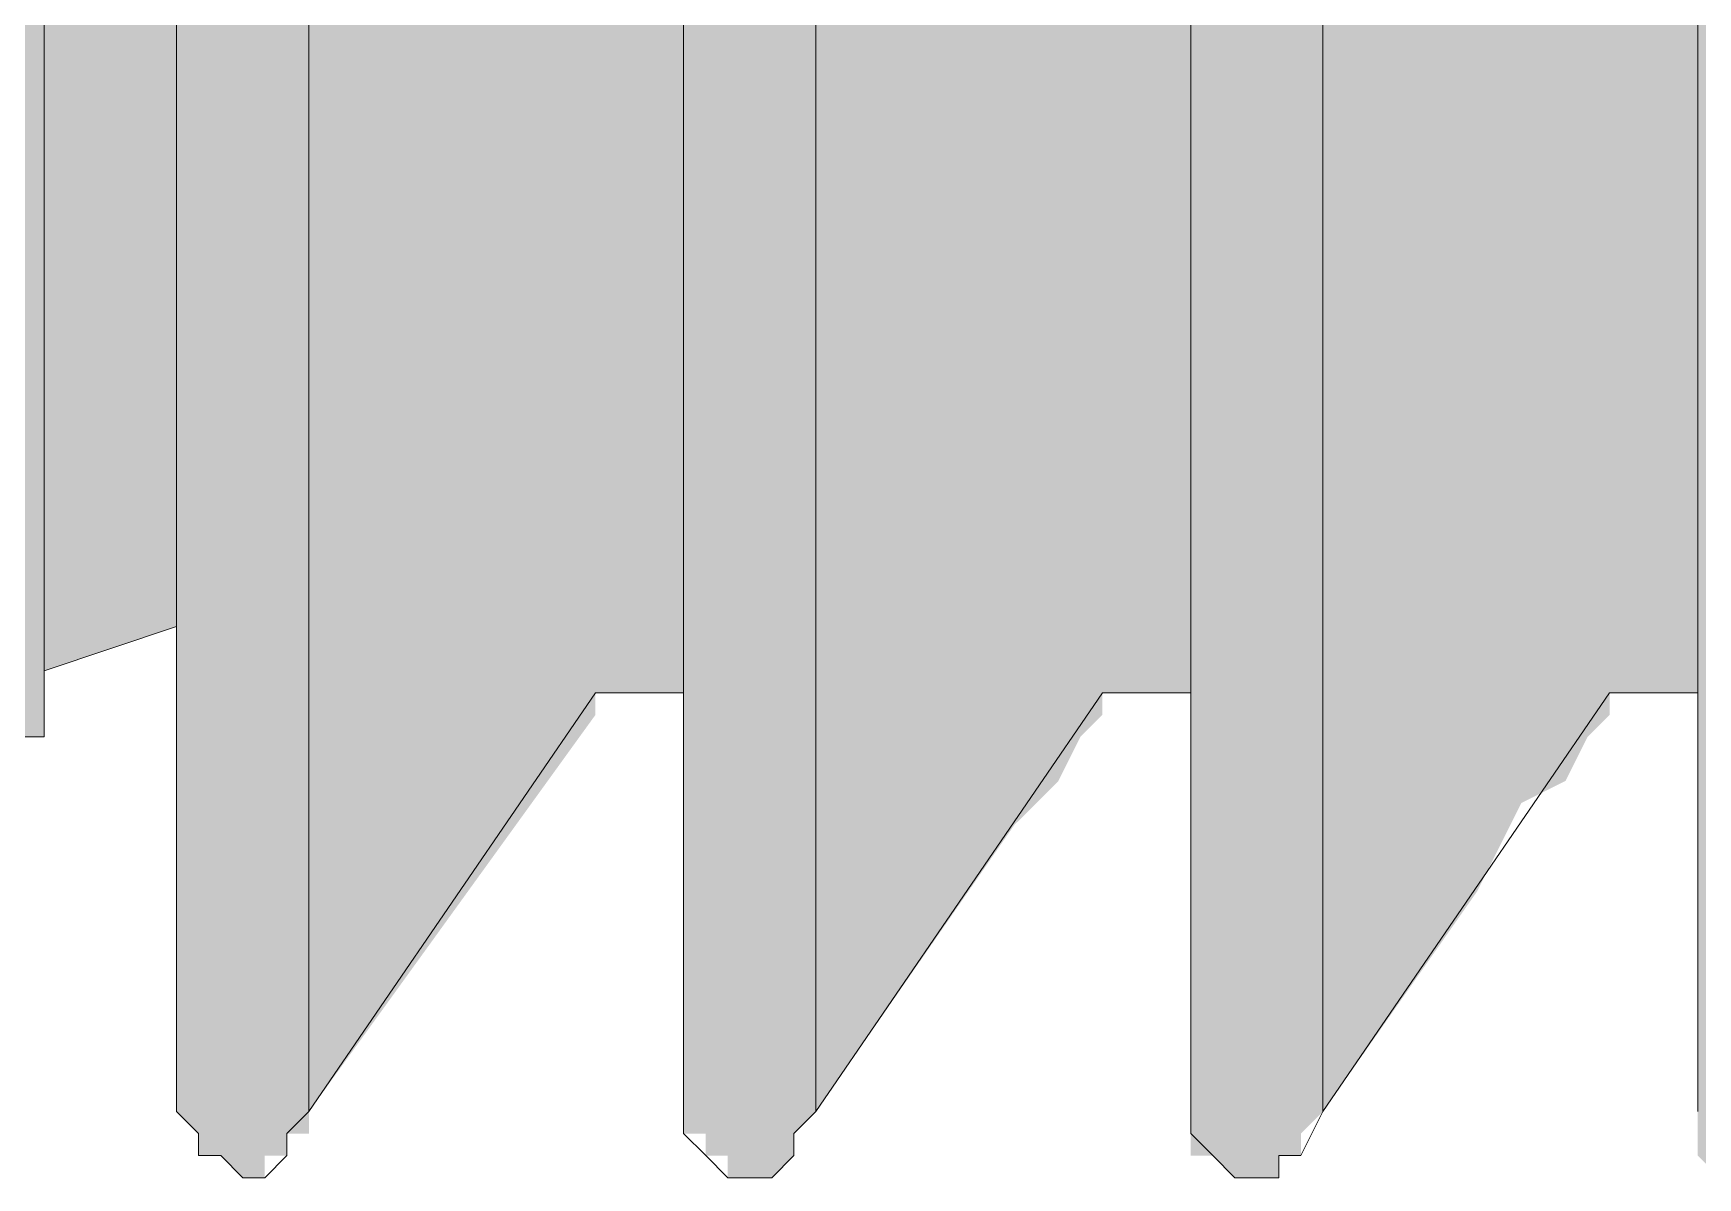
# Model space of a CAD drawing. Header units: millimetres. Extents: x 3949 to 6216, y -1987 to -943.
# Drawn here: x 4949.958 to 4953.644, y -1462.532 to -1459.997 of the extents above; entities that cross this region are included whole.
import ezdxf

# ---------------------------------------------------------------- set-up
doc = ezdxf.new("R2010")
doc.units = ezdxf.units.MM
doc.layers.add('PADRÃO DE ENTRADA', color=7, linetype='Continuous', lineweight=0)

msp = doc.modelspace()

# ---------------------------------------------------------------- linework, layer by layer
at = {"layer": 'PADRÃO DE ENTRADA', "lineweight": 5}
for points in [[(4950.5683, -1458.187), (4950.5195, -1458.1382), (4950.5195, -1458.0894), (4950.4706, -1458.0406), (4950.4218, -1458.0406), (4950.373, -1458.0406), (4950.3242, -1458.0894), (4950.3242, -1458.1382), (4950.2754, -1458.187), (4950.2754, -1460.0422), (4950.2754, -1461.3115), (4949.9824, -1461.4092), (4949.9824, -1459.1634), (4950.2754, -1459.2123)], [(4951.3982, -1460.0422), (4951.3982, -1461.458), (4951.203, -1461.458), (4950.5683, -1462.3856), (4950.5683, -1460.0422), (4950.5683, -1458.187), (4951.203, -1459.1146), (4951.3982, -1459.1146), (4951.3982, -1460.0422), (4951.3982, -1458.187), (4951.3982, -1458.1382), (4951.4471, -1458.0894), (4951.4959, -1458.0406), (4951.5447, -1458.0406), (4951.5935, -1458.0406), (4951.6423, -1458.0406), (4951.6423, -1458.0894), (4951.6912, -1458.187)], [(4952.5211, -1460.0422), (4952.5211, -1461.458), (4952.3258, -1461.458), (4951.6912, -1462.3856), (4951.6912, -1460.0422), (4951.6912, -1458.187), (4952.3258, -1459.1146), (4952.5211, -1459.1146), (4952.5211, -1460.0422), (4952.5211, -1458.187), (4952.5211, -1458.0894), (4952.5699, -1458.0894), (4952.6187, -1458.0406), (4952.6676, -1458.0406), (4952.7164, -1458.0406), (4952.7652, -1458.0894), (4952.814, -1458.187)], [(4953.644, -1458.1382), (4953.644, -1460.0422), (4953.644, -1459.0658), (4953.4487, -1459.0658), (4952.814, -1458.187), (4952.814, -1460.0422), (4952.814, -1462.3856)], [(4949.9336, -1458.9682), (4949.9824, -1459.017), (4949.9824, -1459.0658), (4949.9824, -1459.1146), (4949.9824, -1461.458), (4949.9824, -1461.5068), (4949.9824, -1461.5556), (4949.9336, -1461.5556)], [(4953.644, -1462.3856), (4953.644, -1460.0422)], [(4950.5683, -1462.3856), (4950.5195, -1462.4344), (4950.5195, -1462.4832), (4950.4706, -1462.5321), (4950.4218, -1462.5321), (4950.373, -1462.4832), (4950.3242, -1462.4832), (4950.3242, -1462.4344), (4950.2754, -1462.3856), (4950.2754, -1460.5304)], [(4951.6912, -1462.3856), (4951.6423, -1462.4344), (4951.6423, -1462.4832), (4951.5935, -1462.5321), (4951.5447, -1462.5321), (4951.4959, -1462.5321), (4951.4471, -1462.4832), (4951.3982, -1462.4344), (4951.3982, -1462.3856), (4951.3982, -1460.5304)], [(4953.644, -1460.5304), (4953.644, -1461.458), (4953.4487, -1461.458), (4952.814, -1462.3856), (4952.7652, -1462.4832), (4952.7164, -1462.4832), (4952.7164, -1462.5321), (4952.6676, -1462.5321), (4952.6187, -1462.5321), (4952.5699, -1462.4832), (4952.5211, -1462.4344), (4952.5211, -1462.3856), (4952.5211, -1460.5304)]]:
    msp.add_lwpolyline(points, dxfattribs=at)
at = {"layer": 'PADRÃO DE ENTRADA', "color": 7, "lineweight": 5}
msp.add_lwpolyline([(4953.644, -1462.3856), (4953.644, -1458.1382, -0.849254), (4953.8881, -1458.1382), (4953.8881, -1462.3856)], format="xyb", dxfattribs=at)
at = {"layer": 'PADRÃO DE ENTRADA', "color": 251, "true_color": 0x626366, "transparency": 33554559}
for points in [[(4953.8881, -1458.1382), (4953.644, -1458.1382), (4953.8881, -1462.3856)], [(4953.644, -1458.1382), (4953.8881, -1462.3856), (4953.644, -1462.3856)], [(4949.9824, -1459.1146), (4949.5431, -1459.1146), (4949.9824, -1461.458)], [(4949.5431, -1459.1146), (4949.9824, -1461.458), (4949.5431, -1461.458)], [(4950.2754, -1459.5052), (4949.9824, -1459.5052), (4950.2754, -1460.0422)], [(4949.9824, -1459.5052), (4950.2754, -1460.0422), (4949.9824, -1460.0422)], [(4950.5683, -1459.5052), (4950.2754, -1459.5052), (4950.5683, -1460.0422)], [(4950.2754, -1459.5052), (4950.5683, -1460.0422), (4950.2754, -1460.0422)], [(4951.3982, -1459.5052), (4950.5683, -1459.5052), (4951.3982, -1460.0422)], [(4950.5683, -1459.5052), (4951.3982, -1460.0422), (4950.5683, -1460.0422)], [(4951.6912, -1459.5052), (4951.3982, -1459.5052), (4951.6912, -1460.0422)], [(4951.3982, -1459.5052), (4951.6912, -1460.0422), (4951.3982, -1460.0422)], [(4952.5211, -1459.5052), (4951.6912, -1459.5052), (4952.5211, -1460.0422)], [(4951.6912, -1459.5052), (4952.5211, -1460.0422), (4951.6912, -1460.0422)], [(4952.814, -1459.5052), (4952.5211, -1459.5052), (4952.814, -1460.0422)], [(4952.5211, -1459.5052), (4952.814, -1460.0422), (4952.5211, -1460.0422)], [(4953.644, -1459.5052), (4952.814, -1459.5052), (4953.644, -1460.0422)], [(4952.814, -1459.5052), (4953.644, -1460.0422), (4952.814, -1460.0422)], [(4949.9824, -1460.0422), (4950.2754, -1460.0422), (4950.2754, -1460.0422)], [(4950.2754, -1460.0422), (4950.2754, -1460.0422), (4949.9824, -1460.0422)], [(4949.9824, -1460.0422), (4950.2754, -1460.0422), (4950.2754, -1460.0422)], [(4950.2754, -1460.0422), (4950.2754, -1460.0422), (4949.9824, -1460.0422)], [(4949.9824, -1460.0422), (4950.2754, -1460.0422), (4950.2754, -1460.0422)], [(4950.2754, -1460.0422), (4950.2754, -1460.0422), (4949.9824, -1460.0422)], [(4949.9824, -1460.0422), (4950.2754, -1460.0422), (4950.2754, -1460.0422)], [(4950.2754, -1460.0422), (4950.2754, -1460.0422), (4949.9824, -1460.0422)], [(4949.9824, -1460.0422), (4950.2754, -1460.0422), (4950.2754, -1460.0422)], [(4950.2754, -1460.0422), (4950.2754, -1460.0422), (4949.9824, -1460.0422)], [(4949.9824, -1460.0422), (4950.2754, -1460.0422), (4950.2754, -1460.0422)], [(4950.2754, -1460.0422), (4950.2754, -1460.0422), (4949.9824, -1460.0422)], [(4949.9824, -1460.0422), (4950.2754, -1460.0422), (4950.2754, -1460.0422)], [(4950.2754, -1460.0422), (4950.2754, -1460.0422), (4949.9824, -1460.0422)], [(4949.9824, -1460.0422), (4950.2754, -1460.0422), (4950.2754, -1460.0422)], [(4950.2754, -1460.0422), (4950.2754, -1460.0422), (4949.9824, -1460.0422)], [(4950.2754, -1460.0422), (4949.9824, -1460.0422), (4950.2754, -1461.3115)], [(4949.9824, -1460.0422), (4950.2754, -1461.3115), (4949.9824, -1461.3115)], [(4950.2754, -1460.0422), (4950.5683, -1460.0422), (4950.5683, -1460.0422)], [(4950.5683, -1460.0422), (4950.5683, -1460.0422), (4950.2754, -1460.0422)], [(4950.2754, -1460.0422), (4950.5683, -1460.0422), (4950.5683, -1460.0422)], [(4950.5683, -1460.0422), (4950.5683, -1460.0422), (4950.2754, -1460.0422)], [(4950.2754, -1460.0422), (4950.5683, -1460.0422), (4950.5683, -1460.0422)], [(4950.5683, -1460.0422), (4950.5683, -1460.0422), (4950.2754, -1460.0422)], [(4950.2754, -1460.0422), (4950.5683, -1460.0422), (4950.5683, -1460.0422)], [(4950.5683, -1460.0422), (4950.5683, -1460.0422), (4950.2754, -1460.0422)], [(4950.2754, -1460.0422), (4950.5683, -1460.0422), (4950.5683, -1460.0422)], [(4950.5683, -1460.0422), (4950.5683, -1460.0422), (4950.2754, -1460.0422)], [(4950.2754, -1460.0422), (4950.5683, -1460.0422), (4950.5683, -1460.0422)], [(4950.5683, -1460.0422), (4950.5683, -1460.0422), (4950.2754, -1460.0422)], [(4950.2754, -1460.0422), (4950.5683, -1460.0422), (4950.5683, -1460.0422)], [(4950.5683, -1460.0422), (4950.5683, -1460.0422), (4950.2754, -1460.0422)], [(4950.2754, -1460.0422), (4950.5683, -1460.0422), (4950.5683, -1460.0422)], [(4950.5683, -1460.0422), (4950.5683, -1460.0422), (4950.2754, -1460.0422)], [(4950.5683, -1460.0422), (4950.2754, -1460.0422), (4950.5683, -1461.3115)], [(4950.2754, -1460.0422), (4950.5683, -1461.3115), (4950.2754, -1461.3115)], [(4950.5683, -1460.0422), (4951.3982, -1460.0422), (4951.3982, -1460.0422)], [(4951.3982, -1460.0422), (4951.3982, -1460.0422), (4950.5683, -1460.0422)], [(4950.5683, -1460.0422), (4951.3982, -1460.0422), (4951.3982, -1460.0422)], [(4951.3982, -1460.0422), (4951.3982, -1460.0422), (4950.5683, -1460.0422)], [(4950.5683, -1460.0422), (4951.3982, -1460.0422), (4951.3982, -1460.0422)], [(4951.3982, -1460.0422), (4951.3982, -1460.0422), (4950.5683, -1460.0422)], [(4950.5683, -1460.0422), (4951.3982, -1460.0422), (4951.3982, -1460.0422)], [(4951.3982, -1460.0422), (4951.3982, -1460.0422), (4950.5683, -1460.0422)], [(4950.5683, -1460.0422), (4951.3982, -1460.0422), (4951.3982, -1460.0422)], [(4951.3982, -1460.0422), (4951.3982, -1460.0422), (4950.5683, -1460.0422)], [(4950.5683, -1460.0422), (4951.3982, -1460.0422), (4951.3982, -1460.0422)], [(4951.3982, -1460.0422), (4951.3982, -1460.0422), (4950.5683, -1460.0422)], [(4950.5683, -1460.0422), (4951.3982, -1460.0422), (4951.3982, -1460.0422)], [(4951.3982, -1460.0422), (4951.3982, -1460.0422), (4950.5683, -1460.0422)], [(4950.5683, -1460.0422), (4951.3982, -1460.0422), (4951.3982, -1460.0422)], [(4951.3982, -1460.0422), (4951.3982, -1460.0422), (4950.5683, -1460.0422)], [(4951.3982, -1460.0422), (4950.5683, -1460.0422), (4951.3982, -1460.7745)], [(4950.5683, -1460.0422), (4951.3982, -1460.7745), (4950.5683, -1460.7745)], [(4951.3982, -1460.0422), (4951.6912, -1460.0422), (4951.6912, -1460.0422)], [(4951.6912, -1460.0422), (4951.6912, -1460.0422), (4951.3982, -1460.0422)], [(4951.3982, -1460.0422), (4951.6912, -1460.0422), (4951.6912, -1460.0422)], [(4951.6912, -1460.0422), (4951.6912, -1460.0422), (4951.3982, -1460.0422)], [(4951.3982, -1460.0422), (4951.6912, -1460.0422), (4951.6912, -1460.0422)], [(4951.6912, -1460.0422), (4951.6912, -1460.0422), (4951.3982, -1460.0422)], [(4951.3982, -1460.0422), (4951.6912, -1460.0422), (4951.6912, -1460.0422)], [(4951.6912, -1460.0422), (4951.6912, -1460.0422), (4951.3982, -1460.0422)], [(4951.3982, -1460.0422), (4951.6912, -1460.0422), (4951.6912, -1460.0422)], [(4951.6912, -1460.0422), (4951.6912, -1460.0422), (4951.3982, -1460.0422)], [(4951.3982, -1460.0422), (4951.6912, -1460.0422), (4951.6912, -1460.0422)], [(4951.6912, -1460.0422), (4951.6912, -1460.0422), (4951.3982, -1460.0422)], [(4951.3982, -1460.0422), (4951.6912, -1460.0422), (4951.6912, -1460.0422)], [(4951.6912, -1460.0422), (4951.6912, -1460.0422), (4951.3982, -1460.0422)], [(4951.6912, -1460.0422), (4951.3982, -1460.0422), (4951.6912, -1460.7745)], [(4951.3982, -1460.0422), (4951.6912, -1460.7745), (4951.3982, -1460.7745)], [(4951.6912, -1460.0422), (4952.5211, -1460.0422), (4952.5211, -1460.0422)], [(4952.5211, -1460.0422), (4952.5211, -1460.0422), (4951.6912, -1460.0422)], [(4951.6912, -1460.0422), (4952.5211, -1460.0422), (4952.5211, -1460.0422)], [(4952.5211, -1460.0422), (4952.5211, -1460.0422), (4951.6912, -1460.0422)], [(4951.6912, -1460.0422), (4952.5211, -1460.0422), (4952.5211, -1460.0422)], [(4952.5211, -1460.0422), (4952.5211, -1460.0422), (4951.6912, -1460.0422)], [(4951.6912, -1460.0422), (4952.5211, -1460.0422), (4952.5211, -1460.0422)], [(4952.5211, -1460.0422), (4952.5211, -1460.0422), (4951.6912, -1460.0422)], [(4951.6912, -1460.0422), (4952.5211, -1460.0422), (4952.5211, -1460.0422)], [(4952.5211, -1460.0422), (4952.5211, -1460.0422), (4951.6912, -1460.0422)], [(4951.6912, -1460.0422), (4952.5211, -1460.0422), (4952.5211, -1460.0422)], [(4952.5211, -1460.0422), (4952.5211, -1460.0422), (4951.6912, -1460.0422)], [(4951.6912, -1460.0422), (4952.5211, -1460.0422), (4952.5211, -1460.0422)], [(4952.5211, -1460.0422), (4952.5211, -1460.0422), (4951.6912, -1460.0422)], [(4952.5211, -1460.0422), (4951.6912, -1460.0422), (4952.5211, -1460.7745)], [(4951.6912, -1460.0422), (4952.5211, -1460.7745), (4951.6912, -1460.7745)], [(4952.5211, -1460.0422), (4952.814, -1460.0422), (4952.814, -1460.0422)], [(4952.814, -1460.0422), (4952.814, -1460.0422), (4952.5211, -1460.0422)], [(4952.5211, -1460.0422), (4952.814, -1460.0422), (4952.814, -1460.0422)], [(4952.814, -1460.0422), (4952.814, -1460.0422), (4952.5211, -1460.0422)], [(4952.5211, -1460.0422), (4952.814, -1460.0422), (4952.814, -1460.0422)], [(4952.814, -1460.0422), (4952.814, -1460.0422), (4952.5211, -1460.0422)], [(4952.5211, -1460.0422), (4952.814, -1460.0422), (4952.814, -1460.0422)], [(4952.814, -1460.0422), (4952.814, -1460.0422), (4952.5211, -1460.0422)], [(4952.5211, -1460.0422), (4952.814, -1460.0422), (4952.814, -1460.0422)], [(4952.814, -1460.0422), (4952.814, -1460.0422), (4952.5211, -1460.0422)], [(4952.5211, -1460.0422), (4952.814, -1460.0422), (4952.814, -1460.0422)], [(4952.814, -1460.0422), (4952.814, -1460.0422), (4952.5211, -1460.0422)], [(4952.5211, -1460.0422), (4952.814, -1460.0422), (4952.814, -1460.0422)], [(4952.814, -1460.0422), (4952.814, -1460.0422), (4952.5211, -1460.0422)], [(4952.814, -1460.0422), (4952.5211, -1460.0422), (4952.814, -1460.7745)], [(4952.5211, -1460.0422), (4952.814, -1460.7745), (4952.5211, -1460.7745)], [(4952.814, -1460.0422), (4953.644, -1460.0422), (4953.644, -1460.0422)], [(4953.644, -1460.0422), (4953.644, -1460.0422), (4952.814, -1460.0422)], [(4952.814, -1460.0422), (4953.644, -1460.0422), (4953.644, -1460.0422)], [(4953.644, -1460.0422), (4953.644, -1460.0422), (4952.814, -1460.0422)], [(4952.814, -1460.0422), (4953.644, -1460.0422), (4953.644, -1460.0422)], [(4953.644, -1460.0422), (4953.644, -1460.0422), (4952.814, -1460.0422)], [(4952.814, -1460.0422), (4953.644, -1460.0422), (4953.644, -1460.0422)], [(4953.644, -1460.0422), (4953.644, -1460.0422), (4952.814, -1460.0422)], [(4953.644, -1460.0422), (4952.814, -1460.0422), (4953.644, -1460.7745)], [(4952.814, -1460.0422), (4953.644, -1460.7745), (4952.814, -1460.7745)], [(4951.3982, -1460.7745), (4950.5683, -1460.7745), (4951.3982, -1461.3115)], [(4950.5683, -1460.7745), (4951.3982, -1461.3115), (4950.5683, -1461.3115)], [(4951.6912, -1460.7745), (4951.3982, -1460.7745), (4951.6912, -1461.3115)], [(4951.3982, -1460.7745), (4951.6912, -1461.3115), (4951.3982, -1461.3115)], [(4952.5211, -1460.7745), (4951.6912, -1460.7745), (4952.5211, -1461.3115)], [(4951.6912, -1460.7745), (4952.5211, -1461.3115), (4951.6912, -1461.3115)], [(4952.814, -1460.7745), (4952.5211, -1460.7745), (4952.814, -1461.3115)], [(4952.5211, -1460.7745), (4952.814, -1461.3115), (4952.5211, -1461.3115)], [(4953.644, -1460.7745), (4952.814, -1460.7745), (4953.644, -1461.3115)], [(4952.814, -1460.7745), (4953.644, -1461.3115), (4952.814, -1461.3115)], [(4949.9824, -1461.4092), (4949.9824, -1461.4092), (4949.9824, -1461.3115)], [(4949.9824, -1461.4092), (4949.9824, -1461.3115), (4950.2754, -1461.3115)], [(4950.5683, -1461.3115), (4950.2754, -1461.3115), (4950.5683, -1461.4092)], [(4950.2754, -1461.3115), (4950.5683, -1461.4092), (4950.2754, -1461.4092)], [(4951.3982, -1461.3115), (4950.5683, -1461.3115), (4951.3982, -1461.4092)], [(4950.5683, -1461.3115), (4951.3982, -1461.4092), (4950.5683, -1461.4092)], [(4951.6912, -1461.3115), (4951.3982, -1461.3115), (4951.6912, -1461.4092)], [(4951.3982, -1461.3115), (4951.6912, -1461.4092), (4951.3982, -1461.4092)], [(4952.5211, -1461.3115), (4951.6912, -1461.3115), (4952.5211, -1461.4092)], [(4951.6912, -1461.3115), (4952.5211, -1461.4092), (4951.6912, -1461.4092)], [(4952.814, -1461.3115), (4952.5211, -1461.3115), (4952.814, -1461.4092)], [(4952.5211, -1461.3115), (4952.814, -1461.4092), (4952.5211, -1461.4092)], [(4953.644, -1461.3115), (4952.814, -1461.3115), (4953.644, -1461.4092)], [(4952.814, -1461.3115), (4953.644, -1461.4092), (4952.814, -1461.4092)], [(4950.5683, -1461.4092), (4950.2754, -1461.4092), (4950.5683, -1461.458)], [(4950.2754, -1461.4092), (4950.5683, -1461.458), (4950.2754, -1461.458)], [(4951.3982, -1461.4092), (4950.5683, -1461.4092), (4951.3982, -1461.458)], [(4950.5683, -1461.4092), (4951.3982, -1461.458), (4950.5683, -1461.458)], [(4951.6912, -1461.4092), (4951.3982, -1461.4092), (4951.6912, -1461.458)], [(4951.3982, -1461.4092), (4951.6912, -1461.458), (4951.3982, -1461.458)], [(4952.5211, -1461.4092), (4951.6912, -1461.4092), (4952.5211, -1461.458)], [(4951.6912, -1461.4092), (4952.5211, -1461.458), (4951.6912, -1461.458)], [(4952.814, -1461.4092), (4952.5211, -1461.4092), (4952.814, -1461.458)], [(4952.5211, -1461.4092), (4952.814, -1461.458), (4952.5211, -1461.458)], [(4953.644, -1461.4092), (4952.814, -1461.4092), (4953.644, -1461.458)], [(4952.814, -1461.4092), (4953.644, -1461.458), (4952.814, -1461.458)], [(4949.9824, -1461.458), (4949.5431, -1461.458), (4949.9824, -1461.5068)], [(4949.5431, -1461.458), (4949.9824, -1461.5068), (4949.5431, -1461.5068)], [(4950.2754, -1461.458), (4950.5683, -1461.458), (4950.5683, -1461.458)], [(4950.5683, -1461.458), (4950.5683, -1461.458), (4950.2754, -1461.458)], [(4950.5683, -1461.458), (4950.2754, -1461.458), (4950.5683, -1461.5068)], [(4950.2754, -1461.458), (4950.5683, -1461.5068), (4950.2754, -1461.5068)], [(4950.5683, -1461.458), (4951.3982, -1461.458), (4951.3982, -1461.458)], [(4951.3982, -1461.458), (4951.3982, -1461.458), (4950.5683, -1461.458)], [(4951.203, -1461.458), (4950.5683, -1461.458), (4951.203, -1461.5068)], [(4950.5683, -1461.458), (4951.203, -1461.5068), (4950.5683, -1461.5068)], [(4951.3982, -1461.458), (4951.6912, -1461.458), (4951.6912, -1461.458)], [(4951.6912, -1461.458), (4951.6912, -1461.458), (4951.3982, -1461.458)], [(4951.6912, -1461.458), (4951.3982, -1461.458), (4951.6912, -1461.5068)], [(4951.3982, -1461.458), (4951.6912, -1461.5068), (4951.3982, -1461.5068)], [(4951.6912, -1461.458), (4952.5211, -1461.458), (4952.5211, -1461.458)], [(4952.5211, -1461.458), (4952.5211, -1461.458), (4951.6912, -1461.458)], [(4951.6912, -1461.458), (4952.5211, -1461.458), (4952.5211, -1461.458)], [(4952.5211, -1461.458), (4952.5211, -1461.458), (4951.6912, -1461.458)], [(4952.3258, -1461.458), (4951.6912, -1461.458), (4952.3258, -1461.5068)], [(4951.6912, -1461.458), (4952.3258, -1461.5068), (4951.6912, -1461.5068)], [(4952.5211, -1461.458), (4952.814, -1461.458), (4952.814, -1461.458)], [(4952.814, -1461.458), (4952.814, -1461.458), (4952.5211, -1461.458)], [(4952.5211, -1461.458), (4952.814, -1461.458), (4952.814, -1461.458)], [(4952.814, -1461.458), (4952.814, -1461.458), (4952.5211, -1461.458)], [(4952.5211, -1461.458), (4952.814, -1461.458), (4952.814, -1461.458)], [(4952.814, -1461.458), (4952.814, -1461.458), (4952.5211, -1461.458)], [(4952.5211, -1461.458), (4952.814, -1461.458), (4952.814, -1461.458)], [(4952.814, -1461.458), (4952.814, -1461.458), (4952.5211, -1461.458)], [(4952.814, -1461.458), (4952.5211, -1461.458), (4952.814, -1461.5068)], [(4952.5211, -1461.458), (4952.814, -1461.5068), (4952.5211, -1461.5068)], [(4952.814, -1461.458), (4953.644, -1461.458), (4953.644, -1461.458)], [(4953.644, -1461.458), (4953.644, -1461.458), (4952.814, -1461.458)], [(4952.814, -1461.458), (4953.644, -1461.458), (4953.644, -1461.458)], [(4953.644, -1461.458), (4953.644, -1461.458), (4952.814, -1461.458)], [(4952.814, -1461.458), (4953.644, -1461.458), (4953.644, -1461.458)], [(4953.644, -1461.458), (4953.644, -1461.458), (4952.814, -1461.458)], [(4952.814, -1461.458), (4953.644, -1461.458), (4953.644, -1461.458)], [(4953.644, -1461.458), (4953.644, -1461.458), (4952.814, -1461.458)], [(4953.4487, -1461.458), (4952.814, -1461.458), (4953.4487, -1461.5068)], [(4952.814, -1461.458), (4953.4487, -1461.5068), (4952.814, -1461.5068)], [(4949.9824, -1461.5068), (4949.5431, -1461.5068), (4949.9824, -1461.5556)], [(4949.5431, -1461.5068), (4949.9824, -1461.5556), (4949.5431, -1461.5556)], [(4950.2754, -1461.5068), (4950.5683, -1461.5068), (4950.5683, -1461.5068)], [(4950.5683, -1461.5068), (4950.5683, -1461.5068), (4950.2754, -1461.5068)], [(4950.5683, -1461.5068), (4950.2754, -1461.5068), (4950.5683, -1462.3856)], [(4950.2754, -1461.5068), (4950.5683, -1462.3856), (4950.2754, -1462.3856)], [(4950.5683, -1461.5068), (4951.203, -1461.5068), (4951.203, -1461.5068)], [(4951.203, -1461.5068), (4951.203, -1461.5068), (4950.5683, -1461.5068)], [(4950.5683, -1462.3856), (4950.5683, -1462.3856), (4950.5683, -1461.5068)], [(4950.5683, -1462.3856), (4950.5683, -1461.5068), (4951.203, -1461.5068)], [(4951.3982, -1461.5068), (4951.6912, -1461.5068), (4951.6912, -1461.5068)], [(4951.6912, -1461.5068), (4951.6912, -1461.5068), (4951.3982, -1461.5068)], [(4951.6912, -1461.5068), (4951.3982, -1461.5068), (4951.6912, -1461.5556)], [(4951.3982, -1461.5068), (4951.6912, -1461.5556), (4951.3982, -1461.5556)], [(4951.6912, -1461.5068), (4952.3258, -1461.5068), (4952.3258, -1461.5068)], [(4952.3258, -1461.5068), (4952.3258, -1461.5068), (4951.6912, -1461.5068)], [(4952.3258, -1461.5068), (4951.6912, -1461.5068), (4952.277, -1461.5556)], [(4951.6912, -1461.5068), (4952.277, -1461.5556), (4951.6912, -1461.5556)], [(4952.5211, -1461.5068), (4952.814, -1461.5068), (4952.814, -1461.5068)], [(4952.814, -1461.5068), (4952.814, -1461.5068), (4952.5211, -1461.5068)], [(4952.814, -1461.5068), (4952.5211, -1461.5068), (4952.814, -1461.5556)], [(4952.5211, -1461.5068), (4952.814, -1461.5556), (4952.5211, -1461.5556)], [(4952.814, -1461.5068), (4953.4487, -1461.5068), (4953.4487, -1461.5068)], [(4953.4487, -1461.5068), (4953.4487, -1461.5068), (4952.814, -1461.5068)], [(4953.4487, -1461.5068), (4952.814, -1461.5068), (4953.3999, -1461.5556)], [(4952.814, -1461.5068), (4953.3999, -1461.5556), (4952.814, -1461.5556)], [(4949.9336, -1461.5556), (4949.5431, -1461.5556), (4949.9824, -1461.5556)], [(4951.3982, -1461.5556), (4951.6912, -1461.5556), (4951.6912, -1461.5556)], [(4951.6912, -1461.5556), (4951.6912, -1461.5556), (4951.3982, -1461.5556)], [(4951.3982, -1461.5556), (4951.6912, -1461.5556), (4951.6912, -1461.5556)], [(4951.6912, -1461.5556), (4951.6912, -1461.5556), (4951.3982, -1461.5556)], [(4951.6912, -1461.5556), (4951.3982, -1461.5556), (4951.6912, -1461.6533)], [(4951.3982, -1461.5556), (4951.6912, -1461.6533), (4951.3982, -1461.6533)], [(4951.6912, -1461.5556), (4952.277, -1461.5556), (4952.277, -1461.5556)], [(4952.277, -1461.5556), (4952.277, -1461.5556), (4951.6912, -1461.5556)], [(4951.6912, -1461.5556), (4952.277, -1461.5556), (4952.277, -1461.5556)], [(4952.277, -1461.5556), (4952.277, -1461.5556), (4951.6912, -1461.5556)], [(4952.277, -1461.5556), (4951.6912, -1461.5556), (4952.2282, -1461.6533)], [(4951.6912, -1461.5556), (4952.2282, -1461.6533), (4951.6912, -1461.6533)], [(4952.5211, -1461.5556), (4952.814, -1461.5556), (4952.814, -1461.5556)], [(4952.814, -1461.5556), (4952.814, -1461.5556), (4952.5211, -1461.5556)], [(4952.5211, -1461.5556), (4952.814, -1461.5556), (4952.814, -1461.5556)], [(4952.814, -1461.5556), (4952.814, -1461.5556), (4952.5211, -1461.5556)], [(4952.814, -1461.5556), (4952.5211, -1461.5556), (4952.814, -1461.6533)], [(4952.5211, -1461.5556), (4952.814, -1461.6533), (4952.5211, -1461.6533)], [(4952.814, -1461.5556), (4953.3999, -1461.5556), (4953.3999, -1461.5556)], [(4953.3999, -1461.5556), (4953.3999, -1461.5556), (4952.814, -1461.5556)], [(4952.814, -1461.5556), (4953.3999, -1461.5556), (4953.3999, -1461.5556)], [(4953.3999, -1461.5556), (4953.3999, -1461.5556), (4952.814, -1461.5556)], [(4953.3999, -1461.5556), (4952.814, -1461.5556), (4953.3511, -1461.6533)], [(4952.814, -1461.5556), (4953.3511, -1461.6533), (4952.814, -1461.6533)], [(4951.3982, -1461.6533), (4951.6912, -1461.6533), (4951.6912, -1461.6533)], [(4951.6912, -1461.6533), (4951.6912, -1461.6533), (4951.3982, -1461.6533)], [(4951.3982, -1461.6533), (4951.6912, -1461.6533), (4951.6912, -1461.6533)], [(4951.6912, -1461.6533), (4951.6912, -1461.6533), (4951.3982, -1461.6533)], [(4951.6912, -1461.6533), (4951.3982, -1461.6533), (4951.6912, -1461.7021)], [(4951.3982, -1461.6533), (4951.6912, -1461.7021), (4951.3982, -1461.7021)], [(4951.6912, -1461.6533), (4952.2282, -1461.6533), (4952.2282, -1461.6533)], [(4952.2282, -1461.6533), (4952.2282, -1461.6533), (4951.6912, -1461.6533)], [(4951.6912, -1461.6533), (4952.2282, -1461.6533), (4952.2282, -1461.6533)], [(4952.2282, -1461.6533), (4952.2282, -1461.6533), (4951.6912, -1461.6533)], [(4952.2282, -1461.6533), (4951.6912, -1461.6533), (4952.1794, -1461.7021)], [(4951.6912, -1461.6533), (4952.1794, -1461.7021), (4951.6912, -1461.7021)], [(4952.5211, -1461.6533), (4952.814, -1461.6533), (4952.814, -1461.6533)], [(4952.814, -1461.6533), (4952.814, -1461.6533), (4952.5211, -1461.6533)], [(4952.5211, -1461.6533), (4952.814, -1461.6533), (4952.814, -1461.6533)], [(4952.814, -1461.6533), (4952.814, -1461.6533), (4952.5211, -1461.6533)], [(4952.814, -1461.6533), (4952.5211, -1461.6533), (4952.814, -1461.7021)], [(4952.5211, -1461.6533), (4952.814, -1461.7021), (4952.5211, -1461.7021)], [(4952.814, -1461.6533), (4953.3511, -1461.6533), (4953.3511, -1461.6533)], [(4953.3511, -1461.6533), (4953.3511, -1461.6533), (4952.814, -1461.6533)], [(4952.814, -1461.6533), (4953.3511, -1461.6533), (4953.3511, -1461.6533)], [(4953.3511, -1461.6533), (4953.3511, -1461.6533), (4952.814, -1461.6533)], [(4953.3511, -1461.6533), (4952.814, -1461.6533), (4953.2534, -1461.7021)], [(4952.814, -1461.6533), (4953.2534, -1461.7021), (4952.814, -1461.7021)], [(4951.6912, -1461.7021), (4951.3982, -1461.7021), (4951.6912, -1461.7509)], [(4951.3982, -1461.7021), (4951.6912, -1461.7509), (4951.3982, -1461.7509)], [(4952.1794, -1461.7021), (4951.6912, -1461.7021), (4952.1305, -1461.7509)], [(4951.6912, -1461.7021), (4952.1305, -1461.7509), (4951.6912, -1461.7509)], [(4952.814, -1461.7021), (4952.5211, -1461.7021), (4952.814, -1461.7997)], [(4952.5211, -1461.7021), (4952.814, -1461.7997), (4952.5211, -1461.7997)], [(4953.2534, -1461.7021), (4952.814, -1461.7021), (4953.2046, -1461.7997)], [(4952.814, -1461.7021), (4953.2046, -1461.7997), (4952.814, -1461.7997)], [(4951.3982, -1461.7509), (4951.6912, -1461.7509), (4951.6912, -1461.7509)], [(4951.6912, -1461.7509), (4951.6912, -1461.7509), (4951.3982, -1461.7509)], [(4951.3982, -1461.7509), (4951.6912, -1461.7509), (4951.6912, -1461.7509)], [(4951.6912, -1461.7509), (4951.6912, -1461.7509), (4951.3982, -1461.7509)], [(4951.6912, -1461.7509), (4951.3982, -1461.7509), (4951.6912, -1462.3856)], [(4951.3982, -1461.7509), (4951.6912, -1462.3856), (4951.3982, -1462.3856)], [(4951.6912, -1461.7509), (4952.1305, -1461.7509), (4952.1305, -1461.7509)], [(4952.1305, -1461.7509), (4952.1305, -1461.7509), (4951.6912, -1461.7509)], [(4951.6912, -1461.7509), (4952.1305, -1461.7509), (4952.1305, -1461.7509)], [(4952.1305, -1461.7509), (4952.1305, -1461.7509), (4951.6912, -1461.7509)], [(4951.6912, -1462.3856), (4951.6912, -1462.3856), (4951.6912, -1461.7509)], [(4951.6912, -1462.3856), (4951.6912, -1461.7509), (4952.1305, -1461.7509)], [(4952.814, -1461.7997), (4952.5211, -1461.7997), (4952.814, -1461.8974)], [(4952.5211, -1461.7997), (4952.814, -1461.8974), (4952.5211, -1461.8974)], [(4953.2046, -1461.7997), (4952.814, -1461.7997), (4953.1558, -1461.8974)], [(4952.814, -1461.7997), (4953.1558, -1461.8974), (4952.814, -1461.8974)], [(4952.814, -1461.8974), (4952.5211, -1461.8974), (4952.814, -1462.3856)], [(4952.5211, -1461.8974), (4952.814, -1462.3856), (4952.5211, -1462.3856)], [(4952.814, -1462.3856), (4952.814, -1462.3856), (4952.814, -1461.8974)], [(4952.814, -1462.3856), (4952.814, -1461.8974), (4953.1558, -1461.8974)], [(4950.5683, -1462.3856), (4950.2754, -1462.3856), (4950.5683, -1462.4344)], [(4950.2754, -1462.3856), (4950.5683, -1462.4344), (4950.3242, -1462.4344)], [(4951.3982, -1462.3856), (4951.6912, -1462.3856), (4951.6912, -1462.3856)], [(4951.6912, -1462.3856), (4951.6912, -1462.3856), (4951.3982, -1462.3856)], [(4951.6912, -1462.3856), (4951.3982, -1462.3856), (4951.6423, -1462.4344)], [(4951.3982, -1462.3856), (4951.6423, -1462.4344), (4951.3982, -1462.4344)], [(4952.5211, -1462.3856), (4952.814, -1462.3856), (4952.814, -1462.3856)], [(4952.814, -1462.3856), (4952.814, -1462.3856), (4952.5211, -1462.3856)], [(4952.5211, -1462.3856), (4952.814, -1462.3856), (4952.814, -1462.3856)], [(4952.814, -1462.3856), (4952.814, -1462.3856), (4952.5211, -1462.3856)], [(4952.814, -1462.3856), (4952.5211, -1462.3856), (4952.7652, -1462.4344)], [(4952.5211, -1462.3856), (4952.7652, -1462.4344), (4952.5211, -1462.4344)], [(4953.644, -1462.3856), (4953.8881, -1462.3856), (4953.8881, -1462.3856)], [(4953.8881, -1462.3856), (4953.644, -1462.3856), (4953.8881, -1462.4344)], [(4953.644, -1462.3856), (4953.8881, -1462.4344), (4953.644, -1462.4344)], [(4950.5195, -1462.4344), (4950.5195, -1462.4344), (4950.3242, -1462.4344)], [(4950.5195, -1462.4344), (4950.3242, -1462.4344), (4950.5683, -1462.4344)], [(4950.5195, -1462.4344), (4950.3242, -1462.4344), (4950.5195, -1462.4832)], [(4950.3242, -1462.4344), (4950.5195, -1462.4832), (4950.3242, -1462.4832)], [(4951.3982, -1462.4344), (4951.6423, -1462.4344), (4951.4471, -1462.4344)], [(4951.6423, -1462.4344), (4951.4471, -1462.4344), (4951.6423, -1462.4832)], [(4951.4471, -1462.4344), (4951.6423, -1462.4832), (4951.4471, -1462.4832)], [(4952.7652, -1462.4344), (4952.5211, -1462.4344), (4952.7652, -1462.4832)], [(4952.5211, -1462.4344), (4952.7652, -1462.4832), (4952.5211, -1462.4832)], [(4953.644, -1462.4344), (4953.8881, -1462.4344), (4953.8881, -1462.4344)], [(4953.8881, -1462.4344), (4953.8881, -1462.4344), (4953.644, -1462.4344)], [(4953.644, -1462.4344), (4953.8881, -1462.4344), (4953.8881, -1462.4344)], [(4953.8881, -1462.4344), (4953.8881, -1462.4344), (4953.644, -1462.4344)], [(4953.8881, -1462.4344), (4953.644, -1462.4344), (4953.8881, -1462.4832)], [(4953.644, -1462.4344), (4953.8881, -1462.4832), (4953.644, -1462.4832)], [(4950.3242, -1462.4832), (4950.5195, -1462.4832), (4950.373, -1462.4832)], [(4950.4706, -1462.4832), (4950.4706, -1462.4832), (4950.373, -1462.4832)], [(4950.4706, -1462.4832), (4950.373, -1462.4832), (4950.5195, -1462.4832)], [(4950.4706, -1462.4832), (4950.373, -1462.4832), (4950.4706, -1462.5321)], [(4950.373, -1462.4832), (4950.4706, -1462.5321), (4950.4218, -1462.5321)], [(4951.4471, -1462.4832), (4951.6423, -1462.4832), (4951.4959, -1462.4832)], [(4951.6423, -1462.4832), (4951.4959, -1462.4832), (4951.5935, -1462.5321)], [(4951.4959, -1462.4832), (4951.5935, -1462.5321), (4951.4959, -1462.5321)], [(4952.5211, -1462.4832), (4952.7652, -1462.4832), (4952.5699, -1462.4832)], [(4952.7164, -1462.4832), (4952.7164, -1462.4832), (4952.5699, -1462.4832)], [(4952.7164, -1462.4832), (4952.5699, -1462.4832), (4952.7652, -1462.4832)], [(4952.7164, -1462.4832), (4952.5699, -1462.4832), (4952.7164, -1462.5321)], [(4952.5699, -1462.4832), (4952.7164, -1462.5321), (4952.6187, -1462.5321)], [(4953.644, -1462.4832), (4953.8881, -1462.4832), (4953.8881, -1462.4832)], [(4953.8881, -1462.4832), (4953.8881, -1462.4832), (4953.644, -1462.4832)], [(4953.644, -1462.4832), (4953.8881, -1462.4832), (4953.8881, -1462.4832)], [(4953.8881, -1462.4832), (4953.8881, -1462.4832), (4953.644, -1462.4832)], [(4953.8881, -1462.4832), (4953.644, -1462.4832), (4953.8393, -1462.5321)], [(4953.644, -1462.4832), (4953.8393, -1462.5321), (4953.6928, -1462.5321)], [(4951.4959, -1462.5321), (4951.5935, -1462.5321), (4951.5447, -1462.5321)], [(4952.6187, -1462.5321), (4952.7164, -1462.5321), (4952.6676, -1462.5321)]]:
    msp.add_solid(points, dxfattribs=at)

doc.saveas('drawing.dxf')
